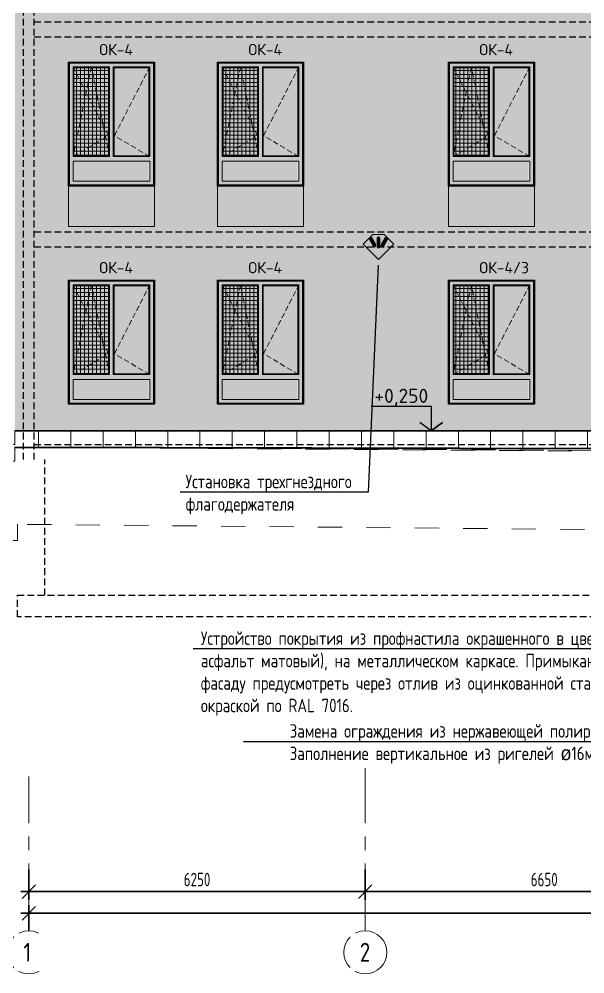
# Model space of a CAD drawing. Header units: millimetres. Extents: x -136099598 to 9192475, y 0 to 347021.
# Drawn here: x -350114 to -339601, y 278721 to 296454 of the extents above; entities that cross this region are included whole.
import ezdxf
from ezdxf import colors
from ezdxf.entities.mleader import LeaderData, LeaderLine
from ezdxf.math import Vec2, Vec3

# ---------------------------------------------------------------- set-up
doc = ezdxf.new("R2010")
doc.units = ezdxf.units.MM
doc.header["$MEASUREMENT"] = 0
for name, pattern in [('01_base$0$DASHED2', [0.375, 0.25, -0.125]), ('ADSK_Скрыто', [6, 3, -3]), ('ADSK_Штриховая_ш2 п1', [3, 2, -1]), ('CENTER', [2, 1.25, -0.25, 0.25, -0.25])]:
    doc.linetypes.add(name, pattern=pattern)
doc.layers.get('0').update_dxf_attribs({"color": 250, "lineweight": 9})
doc.layers.get('Defpoints').update_dxf_attribs({"color": 8})
for name, color, linetype, lineweight, true_color in [('!_Окно_00_Штрих_Стекло', 7, 'Continuous', 0, 0x737373), ('RAL 000 80 00', 7, 'Continuous', 0, 0xb9b8b6), ('RAL 100 6030', 7, 'Continuous', 0, 0x989057), ('RAL 7016', 7, 'Continuous', 0, 0x383e42), ('RAL 90 10', 7, 'Continuous', 0, 0xf1ece1)]:
    doc.layers.add(name, color=color, linetype=linetype, lineweight=lineweight, true_color=true_color)
for name, color, linetype, lineweight in [('!_Цоколь', 7, 'Continuous', 0), ('_0', 250, 'Continuous', 9), ('_Скрыто_', 7, 'ADSK_Скрыто', 9), ('АР_Оси', 193, 'Continuous', 9), ('АР_Оси размеры', 164, 'Continuous', 9), ('АР_тонкая линия', 250, 'Continuous', 0), ('ОБОРУДОВАНИЕ', 253, 'Continuous', 5), ('Подвал', 250, 'ADSK_Штриховая_ш2 п1', 30), ('СТЕНЫ кирпич ЛИДЕР', 250, 'Continuous', 15), ('Фасад_тонкие', 7, 'Continuous', 5)]:
    doc.layers.add(name, color=color, linetype=linetype, lineweight=lineweight)
for name, color, linetype in [('PDF _0', 7, 'Continuous'), ('PDF _PDF _0', 7, 'Continuous'), ('PDF _Текст', 7, 'Continuous')]:
    doc.layers.add(name, color=color, linetype=linetype)
doc.layers.add('АР-Выноски', color=5, linetype='Continuous', lineweight=5, plot=False)
doc.styles.add('ICOCPEUR', font='isocpeur.ttf')
doc.styles.add('PDF ISOCPEUR', font='isocpeur.ttf')
doc.styles.add('ГОСТ 2.304', font='isocpeur.ttf', dxfattribs={"width": 0.7})
doc.dimstyles.new('СПДС', dxfattribs={"dimscale": 100, "dimtxt": 2.5, "dimasz": 2.5, "dimexe": 1.5, "dimexo": 0, "dimgap": 1, "dimtad": 1, "dimdec": 0, "dimrnd": 1, "dimtxsty": 'ГОСТ 2.304', "dimblk": 'OBLIQUE', "dimcen": 2.5, "dimdle": 1.5, "dimadec": 0, "dimazin": 2, "dimtfac": 0.75, "dimtdec": 0, "dimtmove": 1, "dimatfit": 3, "dimfxl": 1, "dimtolj": 1, "dimarcsym": 1})
pattern_1 = [(180, (0, 0), (-7.105427357601002e-15, -75), []), (270, (0, 0), (75, -1.4210854715202e-14), [])]

# ---------------------------------------------------------------- blocks, each defined once
blk = doc.blocks.new('_Oblique')
at = {"color": 0, "linetype": 'ByBlock', "lineweight": -2}
blk.add_line((-0.5, -0.5), (0.5, 0.5), dxfattribs=at)
blk = doc.blocks.new('*D146')
at = {"layer": 'Defpoints', "color": 0, "ltscale": 100, "transparency": 16777216}
for p in [(-346742.0095184791, 54557.02649850887), (-340492.0095184791, 54557.02649850887), (-340492.0095184791, 54147.08115282306)]:
    blk.add_point(p, dxfattribs=at)
at = {"layer": 'АР_Оси размеры', "color": 0, "lineweight": -2, "ltscale": 100, "transparency": 16777216}
for p, q in [((-346742.0095184791, 54557.02649850887), (-346742.0095184791, 53997.08115282306)), ((-340492.0095184791, 54557.02649850887), (-340492.0095184791, 53997.08115282306)), ((-346892.0095184791, 54147.08115282306), (-340342.0095184791, 54147.08115282306))]:
    blk.add_line(p, q, dxfattribs=at)
at = {"layer": 'АР_Оси размеры', "color": 0, "lineweight": -2, "ltscale": 100, "transparency": 16777216, "xscale": 250, "yscale": 250, "zscale": 250, "rotation": 180}
blk.add_blockref('_Oblique', (-346742.0095184791, 54147.08115282306), dxfattribs=at)
at = {"layer": 'АР_Оси размеры', "color": 0, "lineweight": -2, "ltscale": 100, "transparency": 16777216, "xscale": 250, "yscale": 250, "zscale": 250}
blk.add_blockref('_Oblique', (-340492.0095184791, 54147.08115282306), dxfattribs=at)
at = {"layer": 'АР_Оси размеры', "color": 0, "ltscale": 100, "transparency": 16777216, "insert": (-343617.0095184791, 54372.08115282306), "char_height": 250, "attachment_point": 5, "style": 'ГОСТ 2.304'}
blk.add_mtext('\\A1;6250', dxfattribs=at)
blk = doc.blocks.new('*D147')
at = {"layer": 'Defpoints', "color": 0, "ltscale": 100, "transparency": 16777216}
for p in [(-333842.0095184791, 54970.8634712093), (-340492.0095184791, 54557.02649850887), (-333842.0095184791, 54147.08115282306)]:
    blk.add_point(p, dxfattribs=at)
at = {"layer": 'АР_Оси размеры', "color": 0, "lineweight": -2, "ltscale": 100, "transparency": 16777216}
for p, q in [((-333842.0095184791, 54970.8634712093), (-333842.0095184791, 53997.08115282306)), ((-340492.0095184791, 54557.02649850887), (-340492.0095184791, 53997.08115282306)), ((-340642.0095184791, 54147.08115282306), (-333692.0095184791, 54147.08115282306))]:
    blk.add_line(p, q, dxfattribs=at)
at = {"layer": 'АР_Оси размеры', "color": 0, "lineweight": -2, "ltscale": 100, "transparency": 16777216, "xscale": 250, "yscale": 250, "zscale": 250, "rotation": 180}
blk.add_blockref('_Oblique', (-340492.0095184791, 54147.08115282306), dxfattribs=at)
at = {"layer": 'АР_Оси размеры', "color": 0, "lineweight": -2, "ltscale": 100, "transparency": 16777216, "xscale": 250, "yscale": 250, "zscale": 250}
blk.add_blockref('_Oblique', (-333842.0095184791, 54147.08115282306), dxfattribs=at)
at = {"layer": 'АР_Оси размеры', "color": 0, "ltscale": 100, "transparency": 16777216, "insert": (-337167.0095184791, 54372.08115282306), "char_height": 250, "attachment_point": 5, "style": 'ГОСТ 2.304'}
blk.add_mtext('\\A1;6650', dxfattribs=at)
blk = doc.blocks.new('*D158')
at = {"layer": 'Defpoints', "color": 0, "ltscale": 100, "transparency": 16777216}
for p in [(-278327.0095184791, 53745), (-346742.0095184791, 53419.41078697075), (-278327.0095184791, 53419.41078697075)]:
    blk.add_point(p, dxfattribs=at)
at = {"layer": 'АР_Оси размеры', "color": 0, "lineweight": -2, "ltscale": 100, "transparency": 16777216}
for p, q in [((-346892.0095184791, 53745), (-278177.0095184791, 53745)), ((-346742.0095184791, 53419.41078697075), (-346742.0095184791, 53895)), ((-278327.0095184791, 53419.41078697075), (-278327.0095184791, 53895))]:
    blk.add_line(p, q, dxfattribs=at)
at = {"layer": 'АР_Оси размеры', "color": 0, "lineweight": -2, "ltscale": 100, "transparency": 16777216, "xscale": 250, "yscale": 250, "zscale": 250, "rotation": 180}
blk.add_blockref('_Oblique', (-346742.0095184791, 53745), dxfattribs=at)
at = {"layer": 'АР_Оси размеры', "color": 0, "lineweight": -2, "ltscale": 100, "transparency": 16777216, "xscale": 250, "yscale": 250, "zscale": 250}
blk.add_blockref('_Oblique', (-278327.0095184791, 53745), dxfattribs=at)
at = {"layer": 'АР_Оси размеры', "color": 0, "ltscale": 100, "transparency": 16777216, "insert": (-312534.5095184791, 53970), "char_height": 250, "attachment_point": 5, "style": 'ГОСТ 2.304'}
blk.add_mtext('\\A1;68415', dxfattribs=at)
blk = doc.blocks.new('A$Cbb492947')
at = {"layer": '!_Окно_00_Штрих_Стекло'}
h = blk.add_hatch(color=256, dxfattribs=at)
h.dxf.hatch_style = 1
h.set_gradient(color1=(70, 92, 124), color2=(219, 225, 235), name='CURVED')
h.paths.add_polyline_path([(1492.596321599558, 89.00270338060545), (1492.596321599558, 2213.26939832367), (90.0008705163055, 2212.255993676427), (90.00087051630544, 87.98929873336238)])
at = {"layer": 'PDF _PDF _0', "lineweight": 0, "true_color": 0x636466}
h = blk.add_hatch(dxfattribs=at)
h.set_pattern_fill('ANSI37', color=251, scale=600, angle=135)
h.set_pattern_definition(pattern_1)
h.paths.add_polyline_path([(745.785901600495, 564.367503027077), (745.785901600495, 2196.819007847347), (105, 2195.805603200104), (105, 563.3540983798339)])
at = {"layer": 'RAL 7016'}
h = blk.add_hatch(color=256, dxfattribs=at)
h.dxf.hatch_style = 1
h.paths.add_polyline_path([(1601.510507199913, 2300.805603200104), (0, 2300.805603200104), (0, 0), (1601.510507199913, 0)])
h.paths.add_polyline_path([(851.810419999063, 2195.805603200105), (1492.596321599558, 2195.805603200105), (1492.596321599558, 564.367503027077), (851.810419999063, 563.3540983798339)], flags=16)
h.paths.add_polyline_path([(745.785901600495, 2195.805603200105), (745.785901600495, 564.367503027077), (105.0080364551634, 563.3540983798337), (104.9919635448366, 2195.87837618453)], flags=16)
h.paths.add_polyline_path([(1511.502587020813, 459.4483360000886), (1511.519297894976, 87.98922437573245), (90.01169981785807, 87.98929873336245), (89.98917069844737, 459.4483360000886)], flags=16)
at = {"layer": 'PDF _0', "linetype": 'ADSK_Штриховая_ш2 п1', "lineweight": 0, "ltscale": 50}
for points in [[(765.7859016004951, 552.2503896376193), (427.3500436004251, 2212.762696000049), (88.91418926464394, 548.4238148743752), (745.785901600495, 935.0000000000003), (88.91418560035527, 2212.762696000049)], [(855.7246055994183, 548.4238148743752), (1114.160463599488, 548.4238148743752), (1512.596317935269, 548.4238148743752), (855.7246055994183, 935.0000000000003), (1512.596321599558, 2212.762696000049)]]:
    blk.add_lwpolyline(points, dxfattribs=at)
at = {"layer": 'PDF _PDF _0', "lineweight": 0}
for points in [[(0, 0), (1601.510507199913, 0), (1601.510507199913, 2300.805603200104), (0, 2300.805603200104)], [(20, 20), (1581.510507199913, 20), (1581.510507199913, 2280.805603200104), (20, 2280.805603200104)], [(88.91418560035527, 548.4238148743752), (765.785901600495, 548.4238148743752), (765.785901600495, 2212.762696000049), (88.91418560035527, 2212.762696000049)], [(105, 563.3540983798339), (745.785901600495, 564.367503027077), (745.7859016004948, 2195.805603200105), (105, 2195.805603200104)], [(1512.596321599558, 548.4238148743752), (835.7246055994183, 548.4238148743752), (835.7246055994183, 2212.762696000049), (1512.596321599558, 2212.762696000049)], [(851.810419999063, 563.3540983798339), (1492.596321599558, 564.367503027077), (1492.596321599558, 2195.805603200105), (851.810419999063, 2195.805603200104)], [(1511.509636683608, 87.9892731999862), (90.00087051630544, 87.98929873336245), (90, 459.4483360000886), (1511.512248232524, 459.4483360000886)]]:
    blk.add_lwpolyline(points, close=True, dxfattribs=at)
at = {"layer": 'PDF _Текст', "lineweight": 0, "insert": (574, 2429), "char_height": 209.9930287715913, "attachment_point": 7, "style": 'PDF ISOCPEUR'}
blk.add_mtext('ОК-4', dxfattribs=at)
blk = doc.blocks.new('A$Cbac6e4b7')
at = {"layer": 'RAL 100 6030'}
h = blk.add_hatch(color=256, dxfattribs=at)
h.dxf.hatch_style = 1
h.paths.add_polyline_path([(1601.510507199913, 748.4301744298427), (0, 748.4301744000404), (0, 5.960464477539062e-08), (1601.510507199913, 8.940696716308594e-08)])
at = {"layer": 'СТЕНЫ кирпич ЛИДЕР', "ltscale": 100}
blk.add_lwpolyline([(0, 748.4301744000404), (1601.510507199913, 748.4301744000404), (1601.510507199913, 0), (0, 0)], close=True, dxfattribs=at)
blk = doc.blocks.new('A$C68e30825')
at = {"layer": 'RAL 000 80 00', "ltscale": 100, "true_color": 0x939598, "transparency": 33554687}
h = blk.add_hatch(color=252, dxfattribs=at)
h.dxf.hatch_style = 1
h.paths.add_polyline_path([(282.8427124746377, 282.8427124746377), (102.8427124746377, 462.8427124746377), (-102.8427124746377, 462.8427124746377), (-282.8427124746377, 282.8427124746377), (0, 0)])
edge = h.paths.add_edge_path(flags=16)
edge.add_ellipse((-148.0913762925775, 386.2658078480163), major_axis=(21.65063509461142, 12.49999999999939), ratio=0.7071067811865591, start_angle=2.2737367544323206e-12, end_angle=179.9999999999994, ccw=False)
edge.add_line((-126.4407411979046, 398.7658078478999), (-58.40662379714195, 280.9272598616662))
edge.add_line((-58.40662379714195, 280.9272598616662), (-55.01579888758715, 273.800574447785))
edge.add_line((-55.01579888758715, 273.800574447785), (-52.88065734674456, 266.4044486036873))
edge.add_line((-52.88065734668635, 266.4044486036873), (-52.10826408688445, 259.1097549625556))
edge.add_line((-52.10826408694265, 259.1097549626138), (-52.73735013150144, 252.2822799236747))
edge.add_line((-52.73735013150144, 252.2822799236747), (-54.73637047928059, 246.2643815943738))
edge.add_line((-54.73637047928059, 246.2643815943156), (-58.00508590287063, 241.3578225254314))
edge.add_line((-58.00508590287063, 241.3578225254896), (-62.37958936201176, 237.8086380767636))
edge.add_line((-62.37958936201176, 237.8086380767636), (-67.64052498689853, 235.7947991765686))
edge.add_line((-67.64052498689853, 235.7947991765686), (-73.52408749749884, 235.4172881164122))
edge.add_line((-73.52408749749884, 235.4172881164122), (-79.73525050195167, 236.6950348771643))
edge.add_line((-79.73525050200988, 236.6950348771643), (-85.96256035170518, 239.5639679008746))
edge.add_line((-85.96256035170518, 239.5639679009328), (-91.8937537278398, 243.8802269061562))
edge.add_line((-91.8937537278398, 243.8802269061562), (-97.23141582799144, 249.4273766432889))
edge.add_line((-97.23141582799144, 249.4273766432889), (-101.7078939861967, 255.9272598614334))
edge.add_line((-101.7078939861967, 255.9272598613752), (-169.7420113872504, 373.7658078480745))
edge = h.paths.add_edge_path(flags=16)
edge.add_ellipse((0, 399.1400360398693), major_axis=(25, 0), ratio=0.7071067811865214, start_angle=0, end_angle=180, ccw=False)
edge.add_line((25, 399.1400360398111), (25, 248.0718012382276))
edge.add_line((25, 248.0718012382276), (24.37319780455437, 240.2044981702929))
edge.add_line((24.37319780455437, 240.2044981702347), (22.52422169758938, 232.7316945292405))
edge.add_line((22.52422169753117, 232.7316945292405), (19.54578706168104, 226.028107893304))
edge.add_line((19.54578706168104, 226.0281078933622), (15.58724504645215, 220.4298840882257))
edge.add_line((15.58724504645215, 220.4298840881675), (10.8470934779034, 216.2177414314938))
edge.add_line((10.84709347796161, 216.2177414314938), (5.563023348920979, 213.6028943444835))
edge.add_line((5.563023348920979, 213.6028943444835), (0, 212.7164621787379))
edge.add_line((0, 212.7164621787379), (-5.563023348920979, 213.6028943444835))
edge.add_line((-5.563023348920979, 213.6028943444835), (-10.84709347796161, 216.2177414314938))
edge.add_line((-10.84709347796161, 216.2177414314938), (-15.58724504651036, 220.4298840881675))
edge.add_line((-15.58724504645215, 220.4298840881675), (-19.54578706168104, 226.028107893304))
edge.add_line((-19.54578706168104, 226.0281078933622), (-22.52422169753117, 232.7316945292987))
edge.add_line((-22.52422169758938, 232.7316945292405), (-24.37319780455437, 240.2044981702347))
edge.add_line((-24.37319780455437, 240.2044981702347), (-25, 248.0718012378784))
edge.add_line((-25, 248.0718012378784), (-25, 399.1400360399857))
edge = h.paths.add_edge_path(flags=16)
edge.add_line((52.10826408694265, 259.1097549626138), (52.88065734674456, 266.4044486037455))
edge.add_line((52.88065734674456, 266.4044486036873), (55.01579888758715, 273.800574447785))
edge.add_line((55.01579888758715, 273.800574447785), (58.40662379702553, 280.9272598613752))
edge.add_line((58.40662379702553, 280.9272598614334), (126.440741198021, 398.7658078480745))
edge.add_ellipse((148.0913762925775, 386.2658078480163), major_axis=(-21.65063509461369, 12.4999999999986), ratio=0.7071067811865147, start_angle=179.9999999999945, end_angle=359.9999999999886, ccw=False)
edge.add_line((169.7420113871922, 373.7658078479581), (101.7078939863713, 255.927259861608))
edge.add_line((101.7078939863713, 255.927259861608), (97.23141582799144, 249.4273766432307))
edge.add_line((97.23141582799144, 249.4273766432889), (91.8937537278398, 243.8802269061562))
edge.add_line((91.8937537278398, 243.8802269061562), (85.96256035170518, 239.5639679009328))
edge.add_line((85.96256035170518, 239.5639679009328), (79.73525050200988, 236.6950348772225))
edge.add_line((79.73525050200988, 236.6950348771643), (73.52408749755705, 235.4172881164122))
edge.add_line((73.52408749749884, 235.4172881164122), (67.64052498689853, 235.7947991765686))
edge.add_line((67.64052498689853, 235.7947991765686), (62.37958936201176, 237.8086380767636))
edge.add_line((62.37958936201176, 237.8086380767636), (58.00508590287063, 241.3578225254896))
edge.add_line((58.00508590292884, 241.3578225254896), (54.7363704793388, 246.2643815943738))
edge.add_line((54.73637047928059, 246.2643815943156), (52.73735013150144, 252.2822799236164))
edge.add_line((52.73735013150144, 252.2822799236747), (52.10826408694265, 259.1097549626138))
h = blk.add_hatch(color=252, dxfattribs=at)
h.dxf.hatch_style = 1
edge = h.paths.add_edge_path()
edge.add_ellipse((-148.0913762925775, 386.2658078480163), major_axis=(21.6506350946126, 12.50000000000053), ratio=0.707106781186478, start_angle=179.999999999998, end_angle=360.00000000000097, ccw=False)
edge.add_line((-169.742011387134, 373.7658078478999), (-101.7078939861967, 255.9272598613752))
edge.add_line((-101.7078939861967, 255.9272598613752), (-97.23141582799144, 249.4273766432307))
edge.add_line((-97.23141582799144, 249.4273766432889), (-91.8937537278398, 243.8802269061562))
edge.add_line((-91.8937537278398, 243.8802269061562), (-85.96256035170518, 239.5639679009328))
edge.add_line((-85.96256035170518, 239.5639679009328), (-79.73525050200988, 236.6950348772225))
edge.add_line((-79.73525050200988, 236.6950348771643), (-73.52408749755705, 235.4172881164122))
edge.add_line((-73.52408749749884, 235.4172881164122), (-67.64052498689853, 235.7947991765686))
edge.add_line((-67.64052498689853, 235.7947991765686), (-62.37958936201176, 237.8086380767636))
edge.add_line((-62.37958936201176, 237.8086380767636), (-58.00508590287063, 241.3578225254896))
edge.add_line((-58.00508590287063, 241.3578225254896), (-54.73637047928059, 246.2643815943738))
edge.add_line((-54.73637047928059, 246.2643815943156), (-52.73735013150144, 252.2822799236164))
edge.add_line((-52.73735013150144, 252.2822799236747), (-52.10826408694265, 259.1097549626138))
edge.add_line((-52.10826408694265, 259.1097549626138), (-52.88065734674456, 266.4044486037455))
edge.add_line((-52.88065734668635, 266.4044486036873), (-55.01579888752894, 273.800574447785))
edge.add_line((-55.01579888758715, 273.800574447785), (-58.40662379714195, 280.9272598616662))
edge.add_line((-58.40662379714195, 280.9272598616662), (-126.440741198021, 398.7658078480745))
edge = h.paths.add_edge_path()
edge.add_ellipse((-148.0913762925775, 386.2658078480163), major_axis=(21.6506350946126, 12.50000000000053), ratio=0.707106781186478, start_angle=179.999999999998, end_angle=360.000000000001)
edge.add_ellipse((-148.0913762925775, 386.2658078480163), major_axis=(21.65063509461142, 12.49999999999939), ratio=0.7071067811865591, start_angle=2.308725004959152e-12, end_angle=179.9999999999993)
h = blk.add_hatch(color=252, dxfattribs=at)
h.dxf.hatch_style = 1
edge = h.paths.add_edge_path()
edge.add_ellipse((0, 399.1400360398693), major_axis=(25.00000000000182, 0), ratio=0.7071067811865064, start_angle=180, end_angle=360, ccw=False)
edge.add_line((-25, 399.1400360397529), (-25, 248.0718012378784))
edge.add_line((-25, 248.0718012378784), (-24.37319780455437, 240.2044981702347))
edge.add_line((-24.37319780455437, 240.2044981702347), (-22.52422169758938, 232.7316945292405))
edge.add_line((-22.52422169758938, 232.7316945292405), (-19.54578706173925, 226.028107893304))
edge.add_line((-19.54578706168104, 226.0281078933622), (-15.58724504645215, 220.4298840882257))
edge.add_line((-15.58724504645215, 220.4298840881675), (-10.8470934779034, 216.2177414314938))
edge.add_line((-10.84709347796161, 216.2177414314938), (-5.563023348920979, 213.6028943444835))
edge.add_line((-5.563023348920979, 213.6028943444835), (0, 212.7164621787379))
edge.add_line((0, 212.7164621787379), (5.563023348920979, 213.6028943444835))
edge.add_line((5.563023348920979, 213.6028943444835), (10.84709347796161, 216.2177414314938))
edge.add_line((10.84709347796161, 216.2177414314938), (15.58724504651036, 220.4298840881675))
edge.add_line((15.58724504645215, 220.4298840881675), (19.54578706168104, 226.028107893304))
edge.add_line((19.54578706168104, 226.0281078933622), (22.52422169753117, 232.7316945292987))
edge.add_line((22.52422169753117, 232.7316945292405), (24.37319780449616, 240.2044981702347))
edge.add_line((24.37319780455437, 240.2044981702347), (25, 248.0718012381694))
edge.add_line((25, 248.0718012382276), (25, 399.1400360399857))
edge = h.paths.add_edge_path()
edge.add_ellipse((0, 399.1400360398693), major_axis=(25, 0), ratio=0.7071067811865214, start_angle=0, end_angle=180)
edge.add_ellipse((0, 399.1400360398693), major_axis=(25.00000000000182, 0), ratio=0.7071067811865064, start_angle=180, end_angle=360)
h = blk.add_hatch(color=252, dxfattribs=at)
h.dxf.hatch_style = 1
edge = h.paths.add_edge_path()
edge.add_ellipse((148.0913762925775, 386.2658078480163), major_axis=(-21.65063509460915, 12.50000000000017), ratio=0.7071067811866039, start_angle=6.821210263296962e-13, end_angle=180.0000000000063, ccw=False)
edge.add_line((126.4407411979628, 398.7658078479581), (58.40662379702553, 280.9272598614334))
edge.add_line((58.40662379702553, 280.9272598614334), (55.01579888758715, 273.8005744478432))
edge.add_line((55.01579888758715, 273.800574447785), (52.88065734674456, 266.4044486036873))
edge.add_line((52.88065734674456, 266.4044486036873), (52.10826408694265, 259.1097549625556))
edge.add_line((52.10826408694265, 259.1097549626138), (52.73735013150144, 252.2822799236747))
edge.add_line((52.73735013150144, 252.2822799236747), (54.73637047928059, 246.2643815943738))
edge.add_line((54.73637047928059, 246.2643815943156), (58.00508590287063, 241.3578225254314))
edge.add_line((58.00508590292884, 241.3578225254896), (62.37958936206996, 237.8086380767636))
edge.add_line((62.37958936201176, 237.8086380767636), (67.64052498689853, 235.7947991765686))
edge.add_line((67.64052498689853, 235.7947991765686), (73.52408749749884, 235.4172881164122))
edge.add_line((73.52408749749884, 235.4172881164122), (79.73525050195167, 236.6950348771643))
edge.add_line((79.73525050200988, 236.6950348771643), (85.96256035170518, 239.5639679008746))
edge.add_line((85.96256035170518, 239.5639679009328), (91.8937537278398, 243.8802269061562))
edge.add_line((91.8937537278398, 243.8802269061562), (97.23141582799144, 249.4273766432889))
edge.add_line((97.23141582799144, 249.4273766432889), (101.7078939863713, 255.9272598616662))
edge.add_line((101.7078939863713, 255.927259861608), (169.7420113872504, 373.7658078480745))
edge = h.paths.add_edge_path()
edge.add_ellipse((148.0913762925775, 386.2658078480163), major_axis=(-21.65063509461369, 12.4999999999986), ratio=0.7071067811865147, start_angle=179.9999999999945, end_angle=359.9999999999886)
edge.add_ellipse((148.0913762925775, 386.2658078480163), major_axis=(-21.65063509460915, 12.50000000000017), ratio=0.7071067811866039, start_angle=7.378886860995359e-13, end_angle=180.0000000000063)
at = {"layer": 'ОБОРУДОВАНИЕ', "color": 0}
for p, q in [((-102.8427124746377, 462.8427124746377), (-282.8427124746377, 282.8427124746377)), ((-169.7420113871922, 373.7658078480163), (-101.7078939863131, 255.9272598615498)), ((-58.40662379708374, 280.9272598615498), (-126.4407411979628, 398.7658078480163)), ((102.8427124746377, 462.8427124746377), (-102.8427124746377, 462.8427124746377)), ((-25, 399.1400360398693), (-25, 248.0718012381112)), ((25, 248.0718012381112), (25, 399.1400360398693)), ((126.440741198021, 398.7658078480163), (58.40662379708374, 280.9272598615498)), ((101.7078939863131, 255.9272598615498), (169.7420113872504, 373.7658078480163)), ((282.8427124746377, 282.8427124746377), (102.8427124746377, 462.8427124746377)), ((-282.8427124746377, 282.8427124746377), (0, 0)), ((0, 0), (282.8427124746377, 282.8427124746377))]:
    blk.add_line(p, q, dxfattribs=at)
at = {"layer": 'ОБОРУДОВАНИЕ', "color": 0, "flags": 128}
for points in [[(-58.40662379708374, 280.9272598615498), (-55.01579888758715, 273.800574447785), (-52.88065734668635, 266.4044486036873), (-52.10826408694265, 259.1097549626138), (-52.73735013150144, 252.2822799236747), (-54.73637047928059, 246.2643815943156), (-58.00508590287063, 241.3578225254896), (-62.37958936201176, 237.8086380767636), (-67.64052498689853, 235.7947991765686), (-73.52408749749884, 235.4172881164122), (-79.73525050200988, 236.6950348771643), (-85.96256035170518, 239.5639679009328), (-91.8937537278398, 243.8802269061562), (-97.23141582799144, 249.4273766432889), (-101.7078939863131, 255.9272598615498)], [(-25, 248.0718012381112), (-24.37319780455437, 240.2044981702347), (-22.52422169758938, 232.7316945292405), (-19.54578706168104, 226.0281078933622), (-15.58724504645215, 220.4298840881675), (-10.84709347796161, 216.2177414314938), (-5.563023348920979, 213.6028943444835), (0, 212.7164621787379), (5.563023348920979, 213.6028943444835), (10.84709347796161, 216.2177414314938), (15.58724504645215, 220.4298840881675), (19.54578706168104, 226.0281078933622), (22.52422169753117, 232.7316945292405), (24.37319780455437, 240.2044981702347), (25, 248.0718012381112)], [(101.7078939863131, 255.9272598615498), (97.23141582799144, 249.4273766432889), (91.8937537278398, 243.8802269061562), (85.96256035170518, 239.5639679009328), (79.73525050200988, 236.6950348771643), (73.52408749749884, 235.4172881164122), (67.64052498689853, 235.7947991765686), (62.37958936201176, 237.8086380767636), (58.00508590292884, 241.3578225254896), (54.73637047928059, 246.2643815943156), (52.73735013150144, 252.2822799236747), (52.10826408694265, 259.1097549626138), (52.88065734674456, 266.4044486036873), (55.01579888758715, 273.800574447785), (58.40662379708374, 280.9272598615498)]]:
    blk.add_lwpolyline(points, dxfattribs=at)
at = {"layer": 'ОБОРУДОВАНИЕ', "color": 0}
for centre, major_axis, ratio, start_param, end_param in [((-148.0913762925775, 386.2658078480163), (21.65063509461142, 12.49999999999939), 0.7071067811865591, 4.029485285965961e-14, 3.141592653589782), ((-148.0913762925775, 386.2658078480163), (21.65063509461257, 12.50000000000052), 0.7071067811864782, 3.141592653589759, 6.283185307179603), ((0, 399.1400360398693), (25, 0), 0.7071067811865214, 0, 3.141592653589793), ((0, 399.1400360398693), (25.00000000000182, 0), 0.7071067811865064, 3.141592653589793, 6.283185307179586), ((148.0913762925775, 386.2658078480163), (-21.65063509460915, 12.50000000000017), 0.7071067811866039, 1.287858708565182e-14, 3.141592653589902), ((148.0913762925775, 386.2658078480163), (-21.65063509461369, 12.4999999999986), 0.7071067811865147, 3.141592653589697, 6.283185307179387)]:
    blk.add_ellipse(centre, major_axis=major_axis, ratio=ratio, start_param=start_param, end_param=end_param, dxfattribs=at)
blk = doc.blocks.new('A$C6519c794')
at = {"layer": '!_Окно_00_Штрих_Стекло'}
h = blk.add_hatch(color=256, dxfattribs=at)
h.dxf.hatch_style = 1
h.set_gradient(color1=(70, 92, 124), color2=(219, 225, 235), name='CURVED')
h.paths.add_polyline_path([(1492.596321599558, 89.00270338059636), (1492.596321599558, 2213.269398323668), (90.00087051629089, 2212.25599367643), (90.00087051629089, 87.98929873335874)])
at = {"layer": 'PDF _PDF _0', "lineweight": 0, "true_color": 0x636466}
h = blk.add_hatch(dxfattribs=at)
h.set_pattern_fill('ANSI37', color=251, scale=600, angle=135)
h.set_pattern_definition(pattern_1)
h.paths.add_polyline_path([(745.785901600495, 564.3675030270824), (745.785901600495, 2196.819007847342), (105, 2195.805603200104), (105, 563.3540983798448)])
at = {"layer": 'RAL 7016'}
h = blk.add_hatch(color=256, dxfattribs=at)
h.dxf.hatch_style = 1
h.paths.add_polyline_path([(1601.510507199913, 2300.805603200104), (0, 2300.805603200104), (0, 0), (1601.510507199913, 0)])
h.paths.add_polyline_path([(851.810419999063, 2195.805603200104), (1492.596321599558, 2195.805603200104), (1492.596321599558, 564.3675030270824), (851.810419999063, 563.3540983798448)], flags=16)
h.paths.add_polyline_path([(745.785901600495, 2195.805603200104), (745.785901600495, 564.3675030270824), (105.0080364551395, 563.3540983798448), (104.9919635448605, 2195.878376184555)], flags=16)
h.paths.add_polyline_path([(1511.502587020805, 459.4483360000886), (1511.519297894964, 87.98922437574947), (90.01169981784187, 87.98929873335874), (89.98917069844902, 459.4483360000886)], flags=16)
at = {"layer": 'PDF _0', "linetype": 'ADSK_Штриховая_ш2 п1', "lineweight": 0, "ltscale": 50}
for points in [[(765.785901600495, 552.2503896376002), (427.3500436004251, 2212.762696000049), (88.91418926464394, 548.4238148743752), (745.785901600495, 935), (88.91418560035527, 2212.762696000049)], [(855.7246055994183, 548.4238148743752), (1114.160463599488, 548.4238148743752), (1512.596317935269, 548.4238148743752), (855.7246055994183, 935), (1512.596321599558, 2212.762696000049)]]:
    blk.add_lwpolyline(points, dxfattribs=at)
at = {"layer": 'PDF _PDF _0', "lineweight": 0}
for points in [[(0, 0), (1601.510507199913, 0), (1601.510507199913, 2300.805603200104), (0, 2300.805603200104)], [(20, 20), (1581.510507199913, 20), (1581.510507199913, 2280.805603200104), (20, 2280.805603200104)], [(88.91418560035527, 548.4238148743752), (765.785901600495, 548.4238148743752), (765.785901600495, 2212.762696000049), (88.91418560035527, 2212.762696000049)], [(105, 563.3540983798448), (745.785901600495, 564.3675030270824), (745.785901600495, 2195.805603200104), (105, 2195.805603200104)], [(1512.596321599558, 548.4238148743752), (835.7246055994183, 548.4238148743752), (835.7246055994183, 2212.762696000049), (1512.596321599558, 2212.762696000049)], [(851.810419999063, 563.3540983798448), (1492.596321599558, 564.3675030270824), (1492.596321599558, 2195.805603200104), (851.810419999063, 2195.805603200104)], [(1511.509636683622, 87.9892731999862), (90.00087051629089, 87.98929873335874), (90, 459.4483360000886), (1511.512248232553, 459.4483360000886)]]:
    blk.add_lwpolyline(points, close=True, dxfattribs=at)
at = {"layer": 'PDF _Текст', "lineweight": 0, "insert": (574, 2429), "char_height": 209.9930287715913, "attachment_point": 7, "style": 'PDF ISOCPEUR'}
blk.add_mtext('ОК-4/3', dxfattribs=at)
blk = doc.blocks.new('A$C5e61dfaa')
at = {"layer": 'АР_Оси размеры', "ltscale": 100}
for base, p1, p2, picture, middle in [((12900, 727.6703658523038), (6250, 1137.615711538121), (12900, 1551.452684238553), '*D147', (9575, 952.6703658523038)), ((6250, 727.6703658523038), (0, 1137.615711538121), (6250, 1137.615711538121), '*D146', (3125, 952.6703658523038)), ((68415, 325.5892130292486), (0, 0), (68415, 0), '*D158', (34207.5, 550.5892130292486))]:
    dim = blk.add_linear_dim(base=base, p1=p1, p2=p2, dimstyle='СПДС', dxfattribs=at)
    dim.commit()
    dim.dimension.update_dxf_attribs({"geometry": picture, "text_midpoint": middle, "insert": (346742.0095184791, -53419.41078697075)})

msp = doc.modelspace()

# ---------------------------------------------------------------- hatches: boundary and pattern name
at = {"layer": '!_Цоколь', "lineweight": 0, "ltscale": 5, "true_color": 0x636466}
h = msp.add_hatch(dxfattribs=at)
h.set_pattern_fill('ANSI37', color=251, scale=4800, angle=44.99999999999999)
h.set_pattern_definition([(90, (541247.052279662, -119.9999999999943), (-600, 1.13686837721616e-13), []), (180, (541247.052279662, -119.9999999999943), (-1.70530256582424e-13, -600), [])])
h.paths.add_polyline_path([(-350192.051263148, 288503.5269316179), (-336771.9617103428, 288472.8833449689), (-336772, 288804.84073096), (-350192.0642609307, 288807.7293811117)])
at = {"layer": 'RAL 000 80 00', "ltscale": 100, "transparency": 33554687}
h = msp.add_hatch(color=256, dxfattribs=at)
h.dxf.hatch_style = 1
h.paths.add_polyline_path([(-343153.4077831575, 292273.5518880138), (-343333.4077831575, 292453.5518880138), (-343539.0932081068, 292453.5518880138), (-343719.0932081068, 292273.5518880138), (-343436.2504956322, 291990.7091755392)])
edge = h.paths.add_edge_path(flags=16)
edge.add_ellipse((-343584.3418719248, 292376.9749833872), major_axis=(21.65063509461142, 12.49999999999939), ratio=0.7071067811865591, start_angle=2.2737367544323206e-12, end_angle=179.9999999999994, ccw=False)
edge.add_line((-343562.6912368301, 292389.4749833871), (-343494.6571194293, 292271.6364354009))
edge.add_line((-343494.6571194293, 292271.6364354009), (-343491.2662945198, 292264.509749987))
edge.add_line((-343491.2662945198, 292264.509749987), (-343489.1311529789, 292257.1136241429))
edge.add_line((-343489.1311529789, 292257.1136241429), (-343488.3587597191, 292249.8189305018))
edge.add_line((-343488.3587597191, 292249.8189305018), (-343488.9878457637, 292242.9914554629))
edge.add_line((-343488.9878457637, 292242.9914554629), (-343490.9868661115, 292236.9735571336))
edge.add_line((-343490.9868661115, 292236.9735571335), (-343494.255581535, 292232.0669980646))
edge.add_line((-343494.255581535, 292232.0669980647), (-343498.6300849942, 292228.517813616))
edge.add_line((-343498.6300849942, 292228.517813616), (-343503.8910206191, 292226.5039747158))
edge.add_line((-343503.8910206191, 292226.5039747158), (-343509.7745831297, 292226.1264636556))
edge.add_line((-343509.7745831297, 292226.1264636556), (-343515.9857461341, 292227.4042104164))
edge.add_line((-343515.9857461342, 292227.4042104164), (-343522.2130559839, 292230.2731434401))
edge.add_line((-343522.2130559839, 292230.2731434401), (-343528.14424936, 292234.5894024454))
edge.add_line((-343528.14424936, 292234.5894024454), (-343533.4819114602, 292240.1365521825))
edge.add_line((-343533.4819114602, 292240.1365521825), (-343537.9583896184, 292246.6364354006))
edge.add_line((-343537.9583896184, 292246.6364354006), (-343605.9925070194, 292364.4749833873))
edge = h.paths.add_edge_path(flags=16)
edge.add_ellipse((-343436.2504956322, 292389.8492115791), major_axis=(25, 0), ratio=0.7071067811865214, start_angle=0, end_angle=180, ccw=False)
edge.add_line((-343411.2504956322, 292389.849211579), (-343411.2504956322, 292238.7809767774))
edge.add_line((-343411.2504956322, 292238.7809767774), (-343411.8772978276, 292230.9136737095))
edge.add_line((-343411.8772978276, 292230.9136737094), (-343413.7262739346, 292223.4408700684))
edge.add_line((-343413.7262739346, 292223.4408700684), (-343416.7047085705, 292216.7372834325))
edge.add_line((-343416.7047085705, 292216.7372834326), (-343420.6632505857, 292211.1390596274))
edge.add_line((-343420.6632505857, 292211.1390596274), (-343425.4034021543, 292206.9269169707))
edge.add_line((-343425.4034021542, 292206.9269169707), (-343430.6874722833, 292204.3120698837))
edge.add_line((-343430.6874722833, 292204.3120698837), (-343436.2504956322, 292203.4256377179))
edge.add_line((-343436.2504956322, 292203.4256377179), (-343441.8135189811, 292204.3120698837))
edge.add_line((-343441.8135189811, 292204.3120698837), (-343447.0975891101, 292206.9269169707))
edge.add_line((-343447.0975891101, 292206.9269169707), (-343451.8377406787, 292211.1390596274))
edge.add_line((-343451.8377406786, 292211.1390596274), (-343455.7962826939, 292216.7372834325))
edge.add_line((-343455.7962826939, 292216.7372834326), (-343458.7747173297, 292223.4408700685))
edge.add_line((-343458.7747173298, 292223.4408700684), (-343460.6236934367, 292230.9136737094))
edge.add_line((-343460.6236934367, 292230.9136737094), (-343461.2504956322, 292238.7809767771))
edge.add_line((-343461.2504956322, 292238.7809767771), (-343461.2504956322, 292389.8492115792))
edge = h.paths.add_edge_path(flags=16)
edge.add_line((-343384.1422315452, 292249.8189305018), (-343383.3698382854, 292257.1136241429))
edge.add_line((-343383.3698382854, 292257.1136241429), (-343381.2346967446, 292264.509749987))
edge.add_line((-343381.2346967446, 292264.509749987), (-343377.8438718352, 292271.6364354006))
edge.add_line((-343377.8438718352, 292271.6364354006), (-343309.8097544342, 292389.4749833873))
edge.add_ellipse((-343288.1591193396, 292376.9749833872), major_axis=(-21.65063509461369, 12.4999999999986), ratio=0.7071067811865147, start_angle=179.9999999999945, end_angle=359.9999999999886, ccw=False)
edge.add_line((-343266.508484245, 292364.4749833872), (-343334.5426016458, 292246.6364354008))
edge.add_line((-343334.5426016458, 292246.6364354008), (-343339.0190798042, 292240.1365521824))
edge.add_line((-343339.0190798042, 292240.1365521825), (-343344.3567419043, 292234.5894024454))
edge.add_line((-343344.3567419043, 292234.5894024454), (-343350.2879352805, 292230.2731434401))
edge.add_line((-343350.2879352805, 292230.2731434401), (-343356.5152451302, 292227.4042104164))
edge.add_line((-343356.5152451302, 292227.4042104164), (-343362.7264081346, 292226.1264636556))
edge.add_line((-343362.7264081347, 292226.1264636556), (-343368.6099706453, 292226.5039747158))
edge.add_line((-343368.6099706453, 292226.5039747158), (-343373.8709062702, 292228.517813616))
edge.add_line((-343373.8709062702, 292228.517813616), (-343378.2454097293, 292232.0669980647))
edge.add_line((-343378.2454097293, 292232.0669980647), (-343381.5141251528, 292236.9735571336))
edge.add_line((-343381.5141251529, 292236.9735571335), (-343383.5131455007, 292242.9914554628))
edge.add_line((-343383.5131455007, 292242.9914554629), (-343384.1422315452, 292249.8189305018))
at = {"layer": 'RAL 90 10', "ltscale": 100, "transparency": 33554687}
h = msp.add_hatch(color=256, dxfattribs=at)
h.dxf.hatch_style = 1
h.paths.add_polyline_path([(-349198.5105072001, 303454.3574912133), (-347597.0000000002, 303454.3574912133), (-347597.0000000001, 301153.5518880131), (-349198.5105072001, 301153.5518880132)])
h.paths.add_polyline_path([(-349198.5105072001, 299554.3574912139), (-347597.0000000002, 299554.3574912139), (-347597.0000000001, 297253.5518880138), (-349198.5105072002, 297253.5518880138)])
h.paths.add_polyline_path([(-339368.5105072001, 295654.3574912139), (-337767.0000000001, 295654.3574912139), (-337767.0000000002, 293353.5518880138), (-339368.5105072001, 293353.5518880138)])
h.paths.add_polyline_path([(-349198.5105072001, 295654.3574912139), (-347597.0000000002, 295654.3574912139), (-347597.0000000001, 293353.5518880138), (-349198.5105072001, 293353.5518880138)])
h.paths.add_polyline_path([(-348359.2556088799, 305135.360120026), (-348359.25560888, 305933.5518880261), (-347561.2608632799, 305933.5518880261), (-347561.26086328, 305135.3601200262)])
h.paths.add_polyline_path([(-339502.2614963148, 305135.360120026), (-339502.2614963147, 305933.5518880261), (-338704.2667507147, 305933.551888026), (-338704.2667507147, 305135.360120026)])
h.paths.add_polyline_path([(-344827.0000000001, 303454.3574912133), (-344827.0000000001, 301153.5518880132), (-346428.5105072, 301153.5518880132), (-346428.5105071999, 303454.3574912133)])
h.paths.add_polyline_path([(-337767.0000000002, 303454.3574912133), (-337767.0000000002, 301153.5518880132), (-339368.5105072001, 301153.5518880132), (-339368.5105072001, 303454.3574912133)])
h.paths.add_polyline_path([(-344827.0000000001, 299554.3574912139), (-344827.0000000001, 297253.5518880138), (-346428.5105072, 297253.5518880138), (-346428.5105071999, 299554.3574912139)])
h.paths.add_polyline_path([(-340537.0000000002, 303454.3574912133), (-340537.0000000002, 301153.5518880132), (-342138.5105072001, 301153.5518880132), (-342138.5105072001, 303454.3574912133)])
h.paths.add_polyline_path([(-344827.0000000001, 295654.357491214), (-344827.0000000001, 293353.5518880138), (-346428.5105072, 293353.5518880138), (-346428.5105071999, 295654.3574912139)])
h.paths.add_polyline_path([(-340537.0000000002, 299554.3574912139), (-340537.0000000002, 297253.5518880138), (-342138.5105072001, 297253.5518880138), (-342138.5105072001, 299554.3574912139)])
h.paths.add_polyline_path([(-337767.0000000002, 299554.3574912139), (-337767.0000000002, 297253.5518880138), (-339368.5105072001, 297253.5518880138), (-339368.5105072001, 299554.3574912139)])
h.paths.add_polyline_path([(-349198.5105072001, 291604.3574912135), (-347597.0000000002, 291604.3574912136), (-347597.0000000001, 289303.5518880134), (-349198.5105072001, 289303.5518880134)])
h.paths.add_polyline_path([(-346428.5105072, 291604.3574912136), (-344827.0000000001, 291604.3574912135), (-344827.0000000001, 289303.5518880134), (-346428.5105071999, 289303.5518880134)])
h.paths.add_polyline_path([(-340537.0000000002, 295654.357491214), (-340537.0000000002, 293353.5518880138), (-342138.5105072, 293353.5518880138), (-342138.5105072001, 295654.357491214)])
h.paths.add_polyline_path([(-342138.5105072001, 291604.3574912136), (-340537.0000000002, 291604.3574912135), (-340537.0000000001, 289303.5518880134), (-342138.5105072, 289303.5518880134)])
h.paths.add_polyline_path([(-339368.5105072001, 289303.5518880134), (-339368.5105072001, 291604.3574912135), (-337767.0000000002, 291604.3574912136), (-337767.0000000002, 289303.5518880134)])
h.paths.add_polyline_path([(-336771.89553083, 308453.5735430288), (-350192, 308453.5735429692), (-350192.0012368423, 288804.86124165), (-336772.0012368424, 288804.8612416498)])

# ---------------------------------------------------------------- linework, layer by layer
at = {"layer": '_Скрыто_', "color": 6, "ltscale": 150}
for points in [[(-356622.2118802934, 288552.1999165897), (-356622.2118802934, 288552.1999165897), (-350192.0580597916, 288553.573542999), (-350192.0572359262, 288804.8819024219), (-320519.4426344319, 288804.8819024219), (-320519.4535687863, 288553.471456514), (-310648.3409638662, 288553.5518807257), (-310648.3468876205, 288804.504898249), (-294676.9999999997, 288804.8819024219), (-294676.9999999997, 288553.5518880134), (-281257, 288553.5518880134), (-281257.0007255275, 287752.9999999957), (-281257.0280311048, 287708.4730817917), (-281256.9719688952, 287380.4389262356), (-302553.9426133873, 288026.9664722451), (-302564.421338181, 288225.70687211), (-350192.0581987037, 288505.9613779663), (-350192.1177125579, 288243.5523197787), (-356781.383134475, 288248.4441064985), (-356782.7400814682, 288555.3260506941), (-356622.2118802934, 288552.1999165897)], [(-356795.0410230085, 288245.2125065999), (-350192.1177125579, 288243.5523197787), (-350191.5592941659, 288503.5388267883), (-328651.3416080793, 288362.4834551922), (-328652.4236110628, 288291.7550334931), (-322579.834572772, 288201.3645757248), (-302564.421338181, 288225.70687211), (-302564.421338181, 288027.1175803309), (-294676.9999999997, 287913.3772956766), (-294680.4492531116, 287771.4878623707), (-281257, 287443.5518880134), (-281257, 285947.0283386745), (-294676.9999999998, 286299.2227453478), (-294676.9999999997, 286396.8638197556), (-302396.9999999999, 286511.0581075586), (-302396.9999999999, 286700.6000291482), (-328812.0000000001, 286645.104809124), (-328812.0000000001, 286873.4361731634), (-350145.2111521602, 287071.4072656333), (-350145.2111521602, 286770.5316345915), (-356624.5547372918, 286742.51458304), (-356795.0410230085, 286742.51458304), (-356795.0410230085, 288245.0498496949)]]:
    msp.add_lwpolyline(points, dxfattribs=at)
at = {"layer": 'Defpoints', "color": 2, "linetype": '01_base$0$DASHED2', "ltscale": 500}
for p, q in [((-350032, 288273.5518880126), (-350031.9999999996, 308453.573542999)), ((-349832, 288273.5518880126), (-349831.9999999996, 308453.573542999)), ((-349831.9999999998, 296403.5518880138), (-281616.9999999999, 296403.5518880138)), ((-349831.9999999998, 296123.5518880129), (-281616.9999999999, 296123.5518880129)), ((-349831.9999999999, 292503.5518880138), (-281617, 292503.5518880138)), ((-349831.9999999999, 292223.5518880129), (-281617, 292223.5518880129)), ((-349831.9999999999, 288553.5518880134), (-281616.9999999997, 288553.5518880134)), ((-349635.211147301, 285753.5518716518, 1.916129494971397), (-349635.2111521602, 288273.5518880133))]:
    msp.add_line(p, q, dxfattribs=at)
at = {"layer": 'Defpoints', "ltscale": 150}
for points in [[(-349198.5105072001, 295654.3574912139), (-347597.0000000002, 295654.3574912139), (-347597.0000000002, 293353.5518880138), (-349198.5105072001, 293353.5518880138)], [(-346428.5105072, 295654.3574912139), (-344827.0000000001, 295654.3574912139), (-344827.0000000001, 293353.5518880138), (-346428.5105072, 293353.5518880138)], [(-342138.5105072001, 295654.3574912139), (-340537.0000000002, 295654.3574912139), (-340537.0000000002, 293353.5518880138), (-342138.5105072001, 293353.5518880138)], [(-349198.5105072001, 291604.3574912135), (-347597.0000000002, 291604.3574912135), (-347597.0000000002, 289303.5518880134), (-349198.5105072001, 289303.5518880134)], [(-346428.5105072, 291604.3574912135), (-344827.0000000001, 291604.3574912135), (-344827.0000000001, 289303.5518880134), (-346428.5105072, 289303.5518880134)], [(-342138.5105072001, 291604.3574912135), (-340537.0000000002, 291604.3574912135), (-340537.0000000002, 289303.5518880134), (-342138.5105072001, 289303.5518880134)]]:
    msp.add_lwpolyline(points, close=True, dxfattribs=at)
at = {"layer": 'Defpoints', "color": 2, "linetype": '01_base$0$DASHED2', "ltscale": 500, "elevation": 1.916129494971397}
msp.add_lwpolyline([(-350145.2111521602, 285753.5518706684), (-281257.0000000001, 285753.5520035045), (-281257.0000000001, 285353.5520035045), (-350145.2111521602, 285353.5518706684)], close=True, dxfattribs=at)
at = {"layer": 'АР_Оси', "color": 6, "linetype": 'CENTER', "ltscale": 1000}
for p, q in [((-343682, 279520.6436823381), (-343681.9999999999, 282541.2420069242)), ((-349932, 279520.6436823381), (-349932, 282384.2420069242))]:
    msp.add_line(p, q, dxfattribs=at)
at = {"layer": 'АР_Оси', "color": 6, "ltscale": 0.5}
for centre in [(-349932, 279120.6436823381), (-343682, 279120.6436823381)]:
    msp.add_circle(centre, 400, dxfattribs=at)
at = {"layer": 'АР_тонкая линия', "color": 3, "lineweight": 40, "ltscale": 100}
msp.add_line((-350190.2139684391, 288503.5359371974), (-336932.0000000001, 288475.0589573339), dxfattribs=at)
at = {"layer": 'СТЕНЫ кирпич ЛИДЕР', "lineweight": 30, "ltscale": 100}
msp.add_line((-350192.0572359262, 288804.8819024219), (-336771.3479873177, 288804.840579039, 2.260897307955964), dxfattribs=at)
at = {"layer": 'Фасад_тонкие', "lineweight": 25}
msp.add_lwpolyline([(-343573.9267879203, 289264.832767775), (-342458.2239165604, 289264.832767775), (-342458.2239165604, 288804.840579039), (-342244.8624112804, 288963.8011297083), (-342458.2239165604, 288804.840579039), (-342667.1403904804, 288963.8011297083)], dxfattribs=at)

# ---------------------------------------------------------------- block references
at = {"ltscale": 150}
msp.add_blockref('A$C68e30825', (-343436.2504956322, 291990.7091755392), dxfattribs=at)
at = {"layer": '_0', "ltscale": 150}
msp.add_blockref('A$C6519c794', (-342138.5105072001, 289303.5518880134), dxfattribs=at)
at = {"layer": 'Подвал', "ltscale": 150}
for name, p in [('A$Cbb492947', (-349198.5105072001, 293353.5518880138)), ('A$Cbb492947', (-346428.5105072, 293353.5518880138)), ('A$Cbb492947', (-342138.5105072001, 293353.5518880138)), ('A$Cbac6e4b7', (-349198.5105072001, 292605.1217136138)), ('A$Cbac6e4b7', (-346428.5105072, 292605.1217136138)), ('A$Cbac6e4b7', (-342138.5105072001, 292605.1217136138)), ('A$Cbb492947', (-349198.5105072001, 289303.5518880134)), ('A$Cbb492947', (-346428.5105072, 289303.5518880134))]:
    msp.add_blockref(name, p, dxfattribs=at)

# ---------------------------------------------------------------- texts
at = {"layer": 'PDF _0', "color": 18, "lineweight": 25, "true_color": 0x000000, "insert": (-342512.3624112804, 289264.832767775), "char_height": 262.4934346850584, "attachment_point": 9, "style": 'PDF ISOCPEUR'}
msp.add_mtext('+0,250', dxfattribs=at)

# ---------------------------------------------------------------- leaders
at = {"layer": 'АР-Выноски'}
ml = msp.add_multileader_mtext('Standard', dxfattribs=at)
ml.set_content('\\A1;{\\W0.8;Установка трехгнездного флагодержателя}', color=256, style='ICOCPEUR')
ml.set_leader_properties()
ml.build(insert=Vec2(0, 0))
ml.multileader.update_dxf_attribs({"text_left_attachment_type": 6, "text_right_attachment_type": 6, "dogleg_length": 100, "arrow_head_size": 250})
ctx = ml.context
ctx.base_point, ctx.char_height, ctx.arrow_head_size, ctx.landing_gap_size, ctx.plane_origin = Vec3(-347045.0726409662, 287666.2263077786), 250, 250, 25, Vec3(-354988.5889851646, 301175.1030967484)
ctx.left_attachment, ctx.right_attachment = 6, 6
notes = []
notes.append((ctx, [(0, (1, 1, 0), (-343625.0726409662, 287666.2263077786), (-1, 0), 100, [(0, [(-343428.4499575691, 292132.6263382683)], 0, [])])]))
ctx.mtext.insert, ctx.mtext.width, ctx.mtext.defined_height, ctx.mtext.flow_direction = Vec3(-347020.0726409662, 287991.2263077786), 3339.577594089322, 7505.978321524337, 5
ml = msp.add_multileader_mtext('Standard', dxfattribs=at)
ml.set_content('{\\W0.8;Устройство покрытия из профнастила окрашенного в цвет цоколя асфальт матовый), на металлическом каркасе. Примыкание к фасаду предусмотреть через отлив из оцинкованной стали с окраской по RAL 7016.}', color=256, style='ICOCPEUR')
ml.set_leader_properties()
ml.build(insert=Vec2(0, 0))
ml.multileader.update_dxf_attribs({"text_left_attachment_type": 6, "text_right_attachment_type": 6, "dogleg_length": 100, "arrow_head_size": 250})
ctx = ml.context
ctx.base_point, ctx.char_height, ctx.arrow_head_size, ctx.landing_gap_size, ctx.plane_origin = Vec3(-346761.2162647545, 284756.4498527944, 1.829685385233107), 250, 250, 25, Vec3(-330639.5242480558, 289104.0493429733, 1.829685385233107)
ctx.left_attachment, ctx.right_attachment = 6, 6
notes.append((ctx, [(0, (1, 1, 0), (-338041.2162647545, 284756.4498527944, 1.829685385233107), (-1, 0), 100, [(0, [(-335107.5744523406, 289323.5518880134, 1.829685385233107)], 0, [])])]))
ctx.mtext.insert, ctx.mtext.width, ctx.mtext.defined_height, ctx.mtext.flow_direction = Vec3(-346736.2162647545, 285081.4498527944, 1.829685385233107), 8625.304839560296, 229.9999999999868, 5
ml = msp.add_multileader_mtext('Standard', dxfattribs=at)
ml.set_content('\\A1;{\\W0.8;Замена ограждения из нержавеющей полированной стали. Заполнение вертикальное из ригелей \\fISOCTEUR|b0|i0|c204|p49;ø\\fISOCPEUR|b0|i0|c204|p34;16мм, с шагом 100мм.  }', color=256, style='ICOCPEUR')
ml.set_leader_properties()
ml.build(insert=Vec2(0, 0))
ml.multileader.update_dxf_attribs({"text_left_attachment_type": 6, "text_right_attachment_type": 6, "dogleg_length": 100, "arrow_head_size": 250})
ctx = ml.context
ctx.base_point, ctx.char_height, ctx.arrow_head_size, ctx.landing_gap_size, ctx.plane_origin = Vec3(-345111.1969332695, 283032.7681295574), 250, 250, 25, Vec3(-338453.197978355, 276440.232211108)
ctx.left_attachment, ctx.right_attachment = 6, 6
notes.append((ctx, [(0, (1, 1, 0), (-337246.1730743647, 283032.7681295574), (-1, 0), 85.02385890483856, [(1, [(-334332.4984525219, 288963.4768655251)], 0, [])])]))
ctx.mtext.insert, ctx.mtext.width, ctx.mtext.flow_direction = Vec3(-345086.1969332695, 283357.7681295574), 8506.062088216975, 5
for ctx, leaders in notes:
    for number, flags, end, landing, length, lines in leaders:
        leader = LeaderData()
        leader.index, (leader.has_last_leader_line, leader.has_dogleg_vector, leader.attachment_direction) = number, flags
        leader.last_leader_point, leader.dogleg_vector, leader.dogleg_length = Vec3(end), Vec3(landing), length
        for number, points, colour, breaks in lines:
            line = LeaderLine()
            line.index, line.vertices, line.color, line.breaks = number, Vec3.list(points), colors.encode_raw_color(colour), breaks
            leader.lines.append(line)
        ctx.leaders.append(leader)

# ---------------------------------------------------------------- next in the draw order: texts
at = {"layer": 'АР_Оси', "color": 6, "insert": (-350031.8206720394, 279298.4224997039), "char_height": 350, "attachment_point": 1, "line_spacing_factor": 1.149209049011902, "style": 'ГОСТ 2.304', "bg_fill": 2}
msp.add_mtext('{\\W0.8;1}', dxfattribs=at)
at = {"layer": 'АР_Оси', "color": 6, "insert": (-343781.8206720394, 279298.4224997039), "char_height": 350, "width": 114.6287782881409, "attachment_point": 1, "line_spacing_factor": 1.149209049011902, "style": 'ГОСТ 2.304', "bg_fill": 2}
msp.add_mtext('{\\W0.8;2}', dxfattribs=at)

# ---------------------------------------------------------------- next in the draw order: block references
at = {"layer": 'Подвал', "ltscale": 100}
msp.add_blockref('A$C5e61dfaa', (-349932, 279520.6436823381), dxfattribs=at)

doc.saveas('drawing.dxf')
